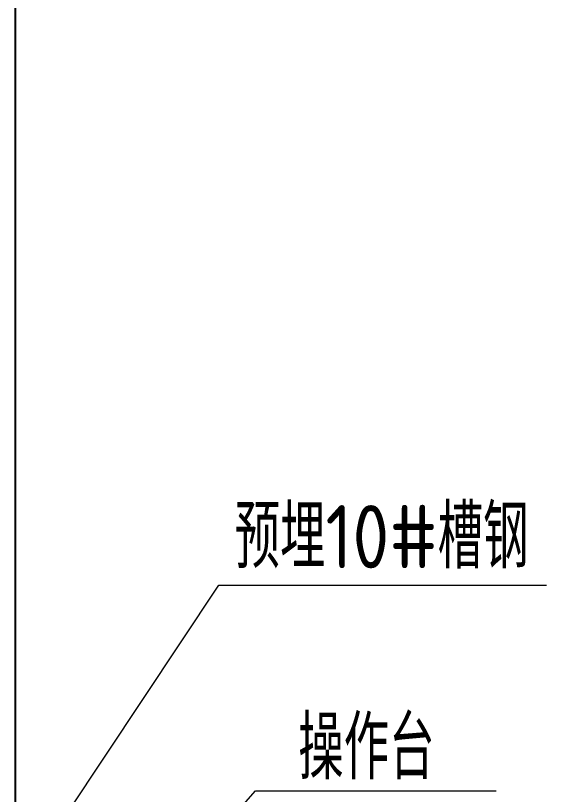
# Model space of a CAD drawing. Header units: millimetres. Extents: x 0 to 87554, y -20854 to 20404.
# Drawn here: x 72267 to 73948, y 15059 to 17524 of the extents above; entities that cross this region are included whole.
import ezdxf

# ---------------------------------------------------------------- set-up
doc = ezdxf.new("R2010")
doc.units = ezdxf.units.MM
doc.layers.get('0').update_dxf_attribs({"lineweight": 15})
doc.layers.add('THICK', color=7, linetype='Continuous', lineweight=0)
doc.styles.add('GB', font='gbenor.shx', dxfattribs={"bigfont": 'gbcbig.shx'})
doc.styles.get("Standard").update_dxf_attribs({"font": 'isocp.shx', "width": 0.707, "bigfont": 'hztxt.shx'})
doc.dimstyles.new('ZGS', dxfattribs={"dimtxt": 25, "dimasz": 10, "dimexe": 5, "dimexo": 3, "dimgap": 5, "dimtad": 1, "dimtoh": 1, "dimdec": 0, "dimtxsty": 'Standard', "dimcen": 10, "dimclrd": 95, "dimclre": 95, "dimclrt": 95, "dimadec": 0, "dimazin": 0, "dimtfac": 1, "dimtdec": 0, "dimtmove": 0, "dimatfit": 3, "dimfxl": 1, "dimlwd": 13, "dimlwe": 13, "dimarcsym": 0})

# ---------------------------------------------------------------- blocks, each defined once
blk = doc.blocks.new('gt55')
at = {"layer": 'THICK', "color": 87, "lineweight": -3}
blk.add_line((3659.7, -1856.5), (3659.7, 803.5), dxfattribs=at)

msp = doc.modelspace()

# ---------------------------------------------------------------- block references
at = {"lineweight": -3}
msp.add_blockref('gt55', (68607.462, 16751.976), dxfattribs=at)

# ---------------------------------------------------------------- texts
at = {"color": 34, "lineweight": 15, "insert": (72960.695, 15774.285), "char_height": 200, "width": 2067.61854, "attachment_point": 7, "style": 'GB'}
msp.add_mtext('预埋10#槽钢', dxfattribs=at)
at = {"color": 34, "lineweight": 15, "insert": (73162.305, 15106.942), "char_height": 200, "attachment_point": 7, "style": 'GB'}
msp.add_mtext('操作台', dxfattribs=at)

# ---------------------------------------------------------------- leaders
at = {"color": 4, "lineweight": 13}
for points in [[(72282.427, 14777.476), (72910.917, 15721.161), (73948.271, 15721.161)], [(72763.075, 14772.476), (73026.559, 15071.169), (73788.843, 15071.169)]]:
    msp.add_leader(points, dimstyle='ZGS', override={"dimasz": 100, "dimgap": 5, "dimtad": 0, "dimfxl": 30}, dxfattribs=at)

doc.saveas('drawing.dxf')
